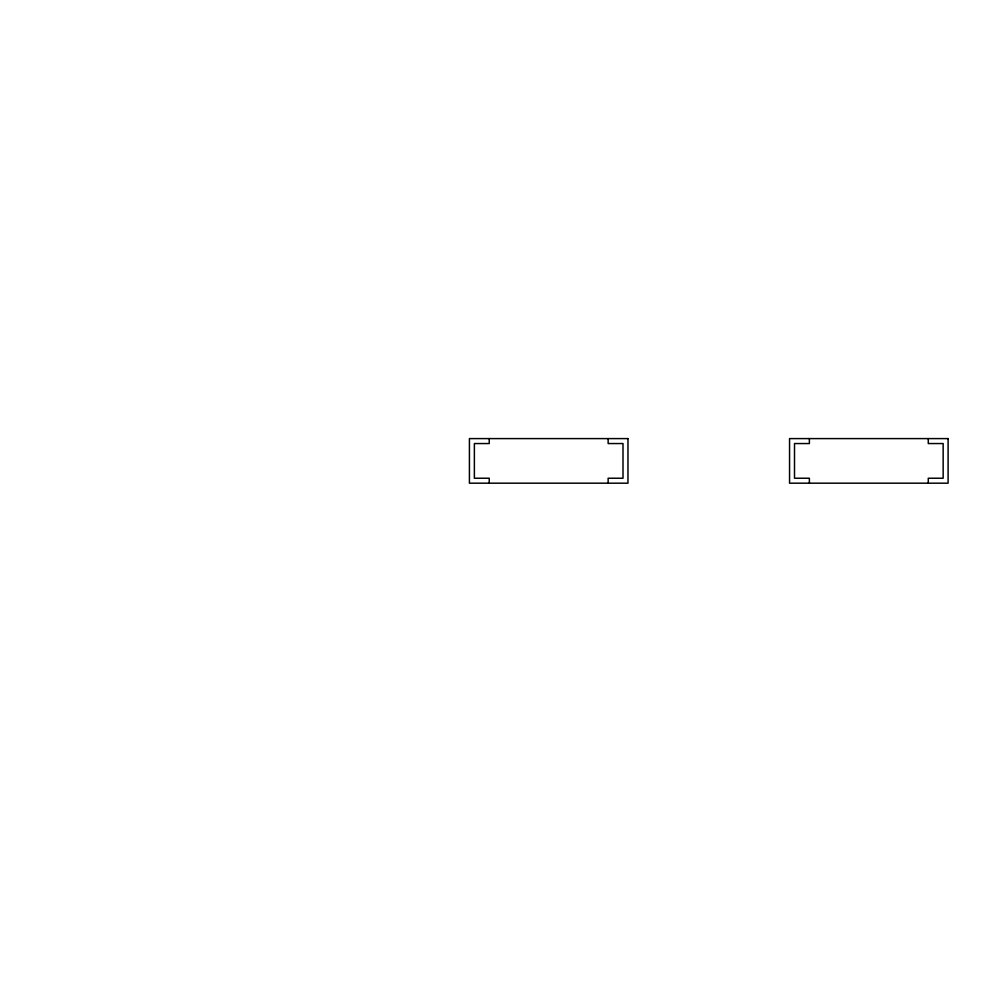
<?xml version="1.0" encoding="UTF-8"?>
<svg xmlns="http://www.w3.org/2000/svg" width="998" height="998" viewBox="0 0 998 998"><rect width="100%" height="100%" fill="white"/><g stroke="black" fill="none" stroke-linecap="round" stroke-linejoin="round"><path stroke-width="1.5" d="M928.277 438.596L928.277 443.549L943.147 443.549L943.147 478.229L928.277 478.229L928.277 483.182M809.378 438.596L809.378 443.549L794.508 443.549L794.508 478.229L809.378 478.229L809.378 483.182M608.144 438.596L608.144 443.549L623.001 443.549L623.001 478.229L608.144 478.229L608.144 483.182M489.232 438.596L489.232 443.549L474.374 443.549L474.374 478.229L489.232 478.229L489.232 483.182M627.967 438.596L469.422 438.596L469.422 483.182L627.967 483.182L627.967 438.596M948.1 438.596L789.555 438.596L789.555 483.182L948.1 483.182L948.1 438.596"/></g></svg>
